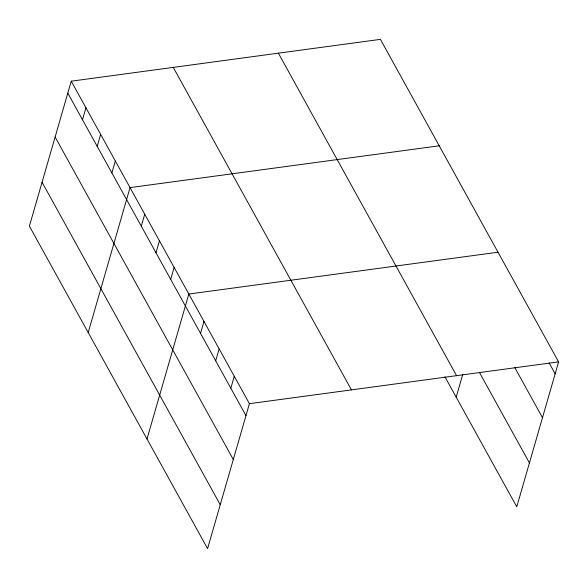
<?xml version="1.0" encoding="UTF-8"?>
<svg xmlns="http://www.w3.org/2000/svg" width="588" height="588" viewBox="0 0 588 588"><rect width="100%" height="100%" fill="white"/><g stroke="black" fill="none" stroke-linecap="round" stroke-linejoin="round"><path stroke-width="0.88" d="M71.236 81.188L29.4 226.13L207.579 548.633L249.415 403.684L71.236 81.188L380.421 39.367L558.6 361.87L516.764 506.812L444.94 376.82M82.489 119.731L85.936 107.795M97.189 146.338L100.636 134.402M111.889 172.946L115.336 161.009M88.2 332.558L130.036 187.609L439.221 145.795M141.289 226.159L144.736 214.216M155.989 252.766L159.436 240.823M170.689 279.374L174.136 267.43M147 438.979L188.836 294.037L498.021 252.215M200.53 333.389L203.977 321.452M215.678 360.804L219.126 348.86M230.827 388.212L234.267 376.276M456.185 397.165L462.771 374.343M249.415 403.684L558.6 361.87M549.096 362.847L555.153 373.806M514.794 367.574L542.481 417.7M479.668 372.851L529.435 462.925M278.389 53.17L456.567 375.666M173.269 67.385L351.448 389.888M67.789 93.132L245.968 415.628M55.118 137.019L233.304 459.522M42.071 182.243L220.25 504.739"/></g></svg>
